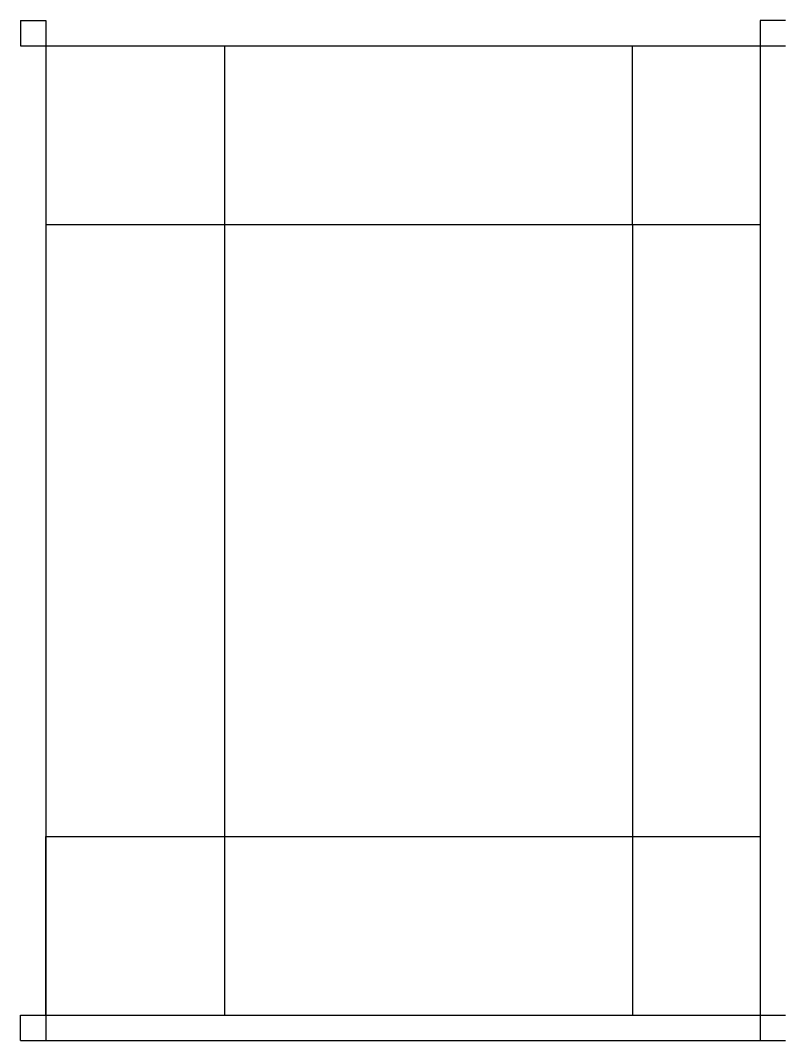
# Model space of a CAD drawing. Header units: millimetres. Extents: x 106.1 to 136.1, y 138.3 to 178.3.
import ezdxf

# ---------------------------------------------------------------- set-up
doc = ezdxf.new("R2010")
doc.units = ezdxf.units.MM
doc.header["$MEASUREMENT"] = 0
doc.layers.add('corp', color=9, linetype='Continuous')
doc.layers.add('helper', color=6, linetype='Continuous')

msp = doc.modelspace()

# ---------------------------------------------------------------- linework, layer by layer
at = {"layer": 'corp', "extrusion": (0, -1, 6.12323e-17)}
for p, q in [((106.075, 138.311, 34.984), (136.075, 138.311, 34.984)), ((106.075, 138.311, 1.984), (136.075, 138.311, 1.984))]:
    msp.add_line(p, q, dxfattribs=at)
at = {"layer": 'helper'}
for p, q in [((106.075, 178.311, 44.984), (107.075, 178.311, 44.984)), ((106.075, 178.311, 44.984), (106.075, 177.311, 44.984)), ((107.075, 178.311, 44.984), (107.075, 138.311, 44.984)), ((136.075, 178.311, 44.984), (135.075, 178.311, 44.984)), ((135.075, 178.311, 44.984), (135.075, 138.311, 44.984)), ((106.075, 177.311, 44.984), (136.075, 177.311, 44.984)), ((107.075, 177.311, 44.984), (114.075, 177.311, 44.984)), ((107.075, 177.311, 42.984), (107.075, 170.311, 42.984)), ((107.075, 177.311, 42.984), (114.075, 177.311, 42.984)), ((114.075, 177.311, 42.984), (114.075, 170.311, 42.984)), ((130.075, 170.311, 42.984), (130.075, 177.311, 42.984)), ((107.075, 170.311, 42.984), (135.075, 170.311, 42.984)), ((114.075, 170.311, 42.984), (130.075, 170.311, 42.984)), ((114.075, 170.311, 42.984), (114.075, 139.311, 42.984)), ((130.075, 170.311, 42.984), (130.075, 139.311, 42.984)), ((107.075, 139.311, 42.984), (107.075, 146.311, 42.984)), ((107.075, 146.311, 42.984), (135.075, 146.311, 42.984)), ((106.075, 138.311, 44.984), (106.075, 139.311, 44.984)), ((106.075, 139.311, 44.984), (136.075, 139.311, 44.984))]:
    msp.add_line(p, q, dxfattribs=at)
at = {"layer": 'helper', "extrusion": (0, -1, 0)}
msp.add_line((107.075, 177.311, 44.984), (107.075, 170.311, 44.984), dxfattribs=at)
at = {"layer": 'helper', "extrusion": (0, -1, 6.12323e-17)}
for p, q in [((110.075, 138.311, 5.984), (132.075, 138.311, 5.984)), ((110.075, 138.311, 30.984), (132.075, 138.311, 30.984))]:
    msp.add_line(p, q, dxfattribs=at)

doc.saveas('drawing.dxf')
